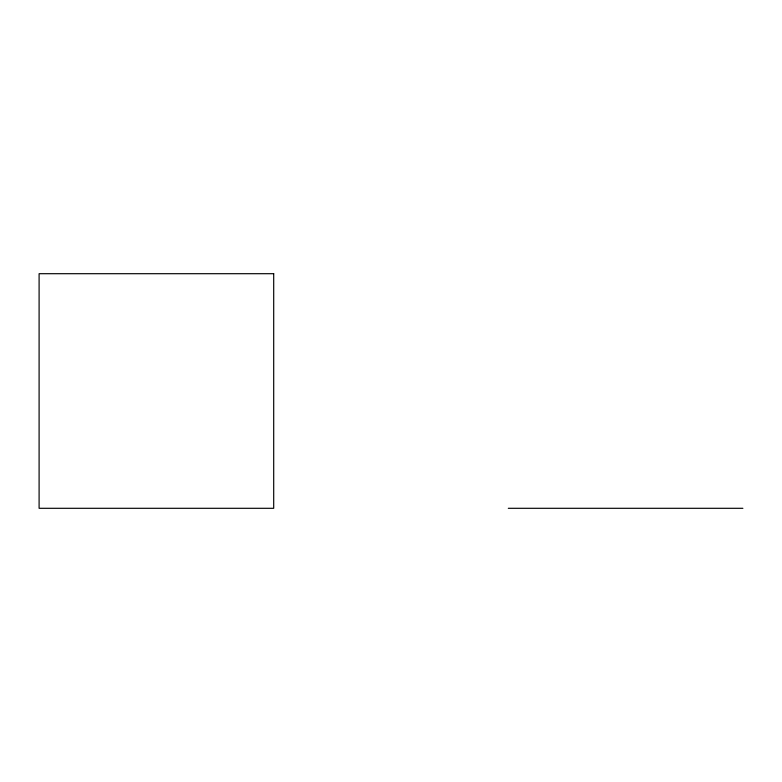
<?xml version="1.0" encoding="UTF-8"?>
<svg xmlns="http://www.w3.org/2000/svg" width="782" height="782" viewBox="0 0 782 782"><rect width="100%" height="100%" fill="white"/><g stroke="black" fill="none" stroke-linecap="round" stroke-linejoin="round"><path stroke-width="1.17" d="M508.3 508.3L742.9 508.3M273.7 273.7L39.1 273.7L39.1 508.3L273.7 508.3L273.7 273.7"/></g></svg>
